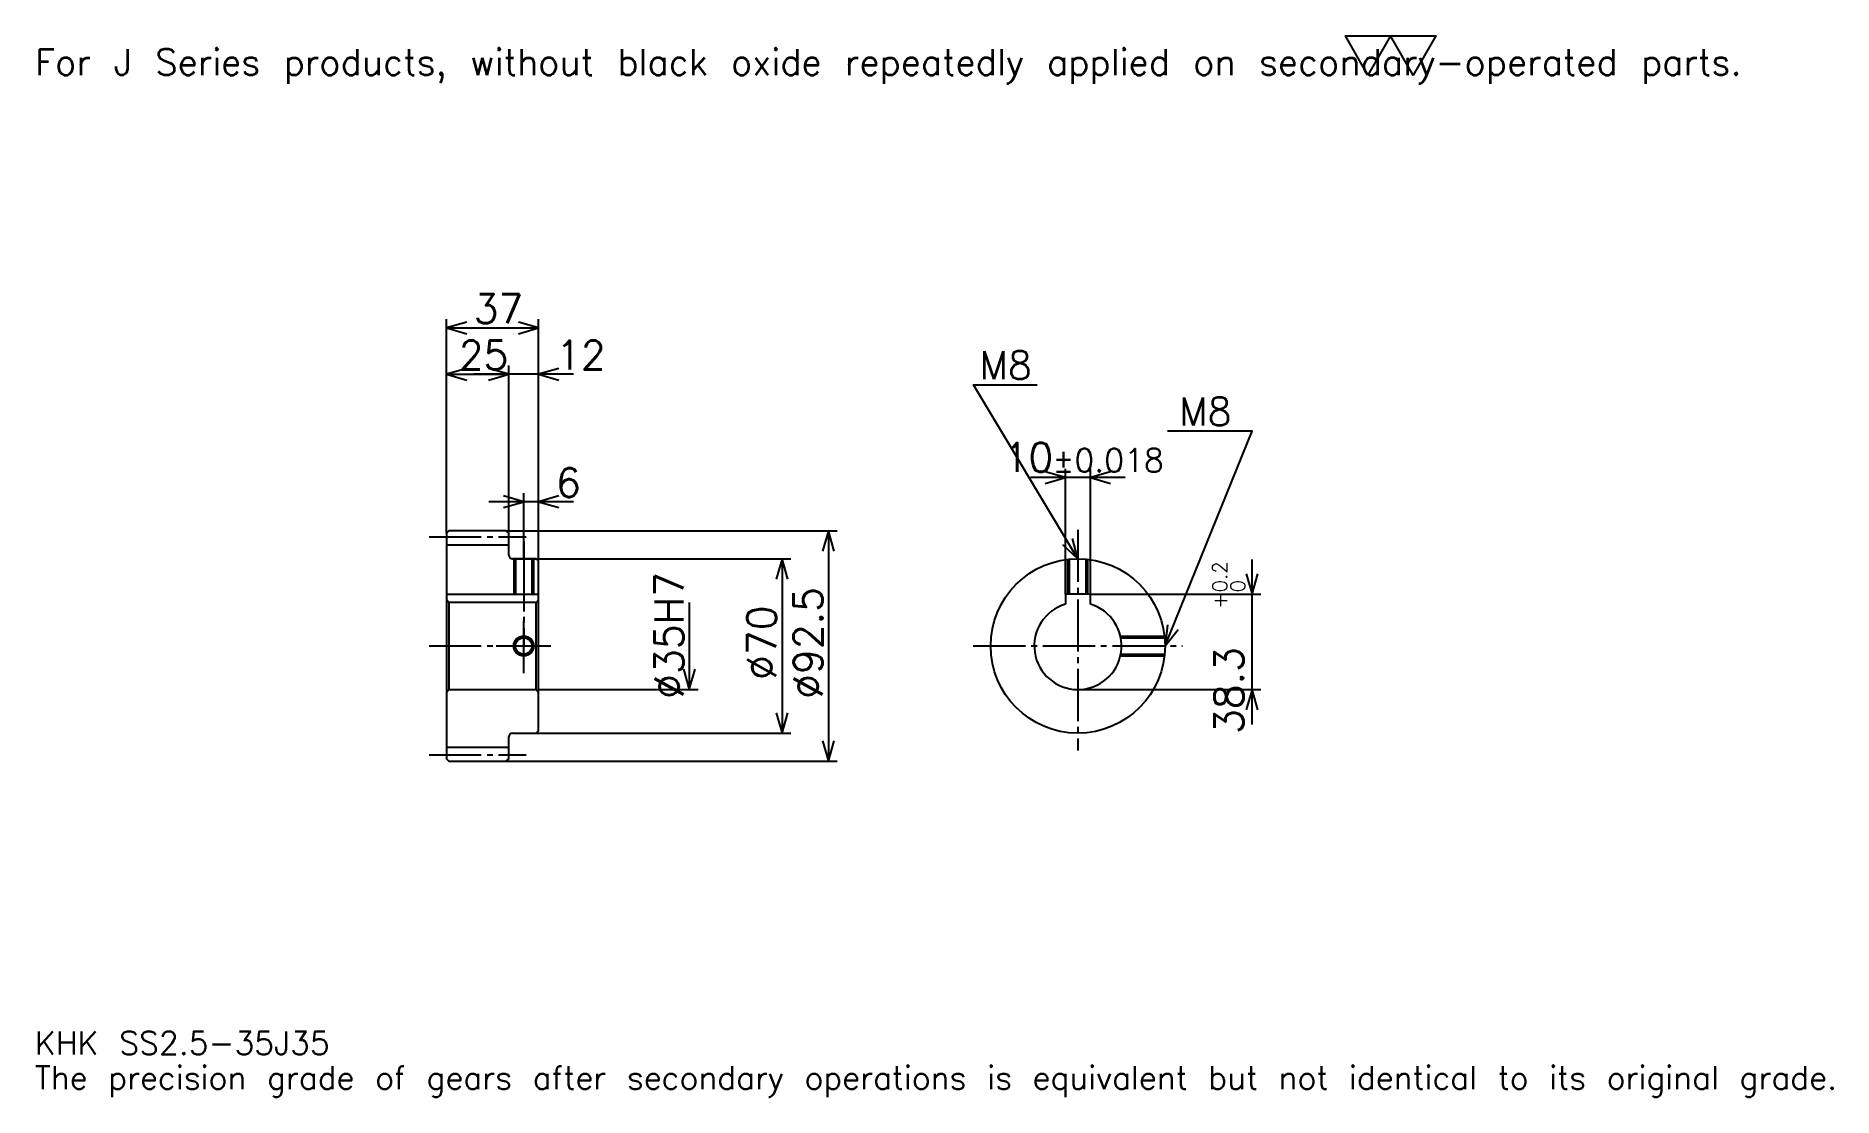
# Model space of a CAD drawing. Extents: x 24 to 745, y 9 to 434.
import ezdxf

# ---------------------------------------------------------------- set-up
doc = ezdxf.new("R2010")
doc.units = 0
doc.linetypes.add('DASHDOT', pattern=[27.913044, 20.934783, -2.326087, 2.326087, -2.326087])
doc.layers.get('0').update_dxf_attribs({"linetype": 'CONTINUOUS'})
doc.layers.add('DASHDOT', color=6, linetype='DASHDOT')
doc.styles.add('KANJI', font='TXT', dxfattribs={"bigfont": 'BIGFONT'})

msp = doc.modelspace()

# ---------------------------------------------------------------- linework, layer by layer
at = {"color": 5}
for p, q in [((188.413055, 235.82608), (188.413055, 320.728271)), ((225.413055, 235.82608), (225.413055, 320.728271)), ((188.413055, 317.239136), (225.413055, 317.239136)), ((188.413055, 298.630432), (213.413055, 298.630432)), ((239.369568, 298.630432), (199.456528, 298.630432)), ((213.413055, 235.82608), (213.413055, 302.119568)), ((436.847839, 210.376083), (436.847839, 260.630432)), ((446.847839, 210.376083), (446.847839, 260.630432)), ((460.804352, 257.141296), (422.891296, 257.141296)), ((239.369568, 247.456512), (205.456528, 247.456512)), ((219.413055, 235.82608), (219.413055, 250.945648)), ((188.413055, 234.82608), (188.413055, 235.82608)), ((212.413055, 235.82608), (225.413055, 235.82608)), ((213.413055, 234.82608), (213.413055, 235.82608)), ((219.413055, 224.57608), (219.413055, 235.82608)), ((219.413055, 224.57608), (219.413055, 235.82608)), ((225.413055, 235.82608), (345.206543, 235.82608)), ((225.413055, 223.57608), (225.413055, 235.82608)), ((341.717407, 235.82608), (341.717407, 143.32608)), ((214.913055, 224.57608), (225.413055, 224.57608)), ((225.413055, 224.57608), (326.597839, 224.57608)), ((323.108704, 224.57608), (323.108704, 154.57608)), ((511.739136, 158.119553), (511.739136, 224.332596)), ((446.847839, 210.376083), (515.228271, 210.376083)), ((285.891296, 207.07608), (285.891296, 172.07608)), ((225.413055, 172.07608), (289.380432, 172.07608)), ((441.847839, 172.07608), (515.228271, 172.07608)), ((214.913055, 154.57608), (225.413055, 154.57608)), ((225.413055, 154.57608), (326.597839, 154.57608)), ((212.413055, 143.32608), (225.413055, 143.32608)), ((225.413055, 143.32608), (345.206543, 143.32608))]:
    msp.add_line(p, q, dxfattribs=at)
at = {"color": 4}
for p, q in [((188.413055, 230.20108), (213.413055, 230.20108)), ((188.413055, 210.376083), (225.413055, 210.376083)), ((189.413055, 207.07608), (189.413055, 172.07608)), ((224.413055, 207.07608), (225.413055, 208.07608)), ((224.413055, 172.07608), (225.413055, 171.07608)), ((188.413055, 148.95108), (213.413055, 148.95108))]:
    msp.add_line(p, q, dxfattribs=at)
at = {"color": 7}
msp.add_lwpolyline([(558.260864, 418.695648), (549.189148, 434.419983), (585.476074, 434.419983), (576.404358, 418.695648), (567.332581, 434.419983), (558.260864, 418.695648)], dxfattribs=at)
at = {"color": 5}
for points in [[(196.554352, 319.565186), (188.413055, 317.239136), (196.554352, 314.913025)], [(217.271759, 314.913025), (225.413055, 317.239136), (217.271759, 319.565186)], [(196.554352, 300.956512), (188.413055, 298.630432), (196.554352, 296.304352)], [(205.271759, 296.304352), (213.413055, 298.630432), (205.271759, 300.956512)], [(205.271759, 296.304352), (213.413055, 298.630432), (205.271759, 300.956512)], [(233.554352, 300.956512), (225.413055, 298.630432), (233.554352, 296.304352)], [(441.847839, 224.57608), (399.978271, 294.358704), (425.565247, 294.358704)], [(476.847839, 189.57608), (511.739136, 275.75), (477.778259, 275.75)], [(428.706543, 254.815216), (436.847839, 257.141296), (428.706543, 259.467377)], [(454.989136, 259.467377), (446.847839, 257.141296), (454.989136, 254.815216)], [(211.271759, 245.130432), (219.413055, 247.456512), (211.271759, 249.782608)], [(233.554352, 249.782608), (225.413055, 247.456512), (233.554352, 245.130432)], [(344.043488, 227.684784), (341.717407, 235.82608), (339.391327, 227.684784)], [(435.664551, 230.360428), (441.847839, 224.57608), (439.653778, 232.753952)], [(325.434784, 216.434784), (323.108704, 224.57608), (320.782623, 216.434784)], [(509.413055, 218.51738), (511.739136, 210.376083), (514.065186, 218.51738)], [(477.747192, 197.99527), (476.847839, 189.57608), (482.059326, 196.249313)], [(283.565216, 180.217377), (285.891296, 172.07608), (288.217407, 180.217377)], [(514.065186, 163.934784), (511.739136, 172.07608), (509.413055, 163.934784)], [(320.782623, 162.717377), (323.108704, 154.57608), (325.434784, 162.717377)], [(339.391327, 151.467377), (341.717407, 143.32608), (344.043488, 151.467377)]]:
    msp.add_lwpolyline(points, dxfattribs=at)
at = {"color": 4}
for points in [[(213.413055, 226.07608), (213.413055, 234.82608), (212.413055, 235.82608), (189.413055, 235.82608), (188.413055, 234.82608), (188.413055, 171.07608)], [(214.913055, 154.57608), (224.413055, 154.57608), (225.413055, 155.57608), (225.413055, 223.57608), (224.413055, 224.57608), (214.913055, 224.57608)], [(215.413055, 224.57608), (215.413055, 210.376083)], [(216.088058, 224.57608), (216.088058, 210.376083)], [(222.738052, 224.57608), (222.738052, 210.376083)], [(223.413055, 224.57608), (223.413055, 210.376083)], [(437.847839, 210.376083), (437.847839, 224.346756)], [(438.522827, 210.376083), (438.522827, 224.417786)], [(445.172852, 210.376083), (445.172852, 224.417786)], [(445.847839, 210.376083), (445.847839, 224.346756)], [(446.847839, 206.346588), (446.847839, 210.376083), (436.847839, 210.376083), (436.847839, 206.346588)], [(188.413055, 171.07608), (189.413055, 172.07608), (224.413055, 172.07608), (224.413055, 207.07608), (189.413055, 207.07608), (188.413055, 208.07608)], [(458.884552, 193.57608), (476.6185, 193.57608)], [(459.029053, 192.901077), (476.689545, 192.901077)], [(458.884552, 185.57608), (476.6185, 185.57608)], [(459.029053, 186.251083), (476.689545, 186.251083)], [(188.413055, 171.07608), (188.413055, 144.32608), (189.413055, 143.32608), (212.413055, 143.32608), (213.413055, 144.32608), (213.413055, 153.07608)]]:
    msp.add_lwpolyline(points, dxfattribs=at)
for centre, radius in [((441.847839, 189.57608), 35), ((219.413055, 189.57608), 3.325)]:
    msp.add_circle(centre, radius, dxfattribs=at)
at = {"color": 7}
msp.add_circle((219.413055, 189.57608), 4, dxfattribs=at)
at = {"color": 4}
for centre, radius, start, end in [((214.913055, 226.07608), 1.5, 180, 270), ((441.847839, 189.57608), 17.5, 106.601549926, 73.398450074), ((214.913055, 153.07608), 1.5, 90, 180)]:
    msp.add_arc(centre, radius, start, end, dxfattribs=at)
at = {"layer": 'DASHDOT', "color": 7}
for p, q in [((181.434799, 233.32608), (220.391312, 233.32608)), ((441.847839, 236.206512), (441.847839, 147.597824)), ((219.413055, 224.57608), (219.413055, 189.57608)), ((181.434799, 189.57608), (232.391312, 189.57608)), ((399.869568, 189.57608), (483.826111, 189.57608)), ((181.434799, 145.82608), (220.391312, 145.82608))]:
    msp.add_line(p, q, dxfattribs=at)
for points in [[(219.413055, 231.554337), (219.413055, 203.397827)], [(219.413055, 178.597824), (219.413055, 200.554337)], [(208.434799, 189.57608), (230.391312, 189.57608)]]:
    msp.add_lwpolyline(points, dxfattribs=at)

# ---------------------------------------------------------------- texts
at = {"color": 7, "style": 'KANJI'}
for s, height, p in [('For J Series products, without black oxide repeatedly applied on secondary-operated parts.', 10.467391, (23.26087, 418.695648)), ('37', 11.630435, (199.353271, 319.099976)), ('25', 11.630435, (193.353271, 300.491302)), ('12', 11.630435, (232.391312, 300.491302)), ('M8', 11.165218, (402.304382, 296.684784)), ('M8', 11.165218, (482.43042, 278.07608)), ('10', 11.630435, (412.025085, 259.467377)), ('%%p0.018', 9.304348, (431.679108, 259.467377)), ('6', 11.630435, (232.391312, 249.317383)), ('KHK SS2.5-35J35', 9.304348, (23.26087, 25.586956)), ('The precision grade of gears after secondary operations is equivalent but not identical to its original grade.', 9.304348, (23.26087, 11.630435))]:
    msp.add_text(s, height=height, dxfattribs=at).set_placement(p)
for s, height, p in [('%%c35H7', 11.630435, (283.565216, 168.35054)), ('0.2', 5.815217, (501.736969, 211.087708)), ('%%c92.5', 11.630435, (339.391327, 168.35054)), ('+', 5.815217, (501.736969, 204.574677)), ('0', 5.815217, (508.947845, 211.087708)), ('%%c70', 11.630435, (320.782623, 175.910324)), ('38.3', 11.630435, (508.25, 154.233551))]:
    msp.add_text(s, height=height, rotation=90, dxfattribs=at).set_placement(p)

doc.saveas('drawing.dxf')
